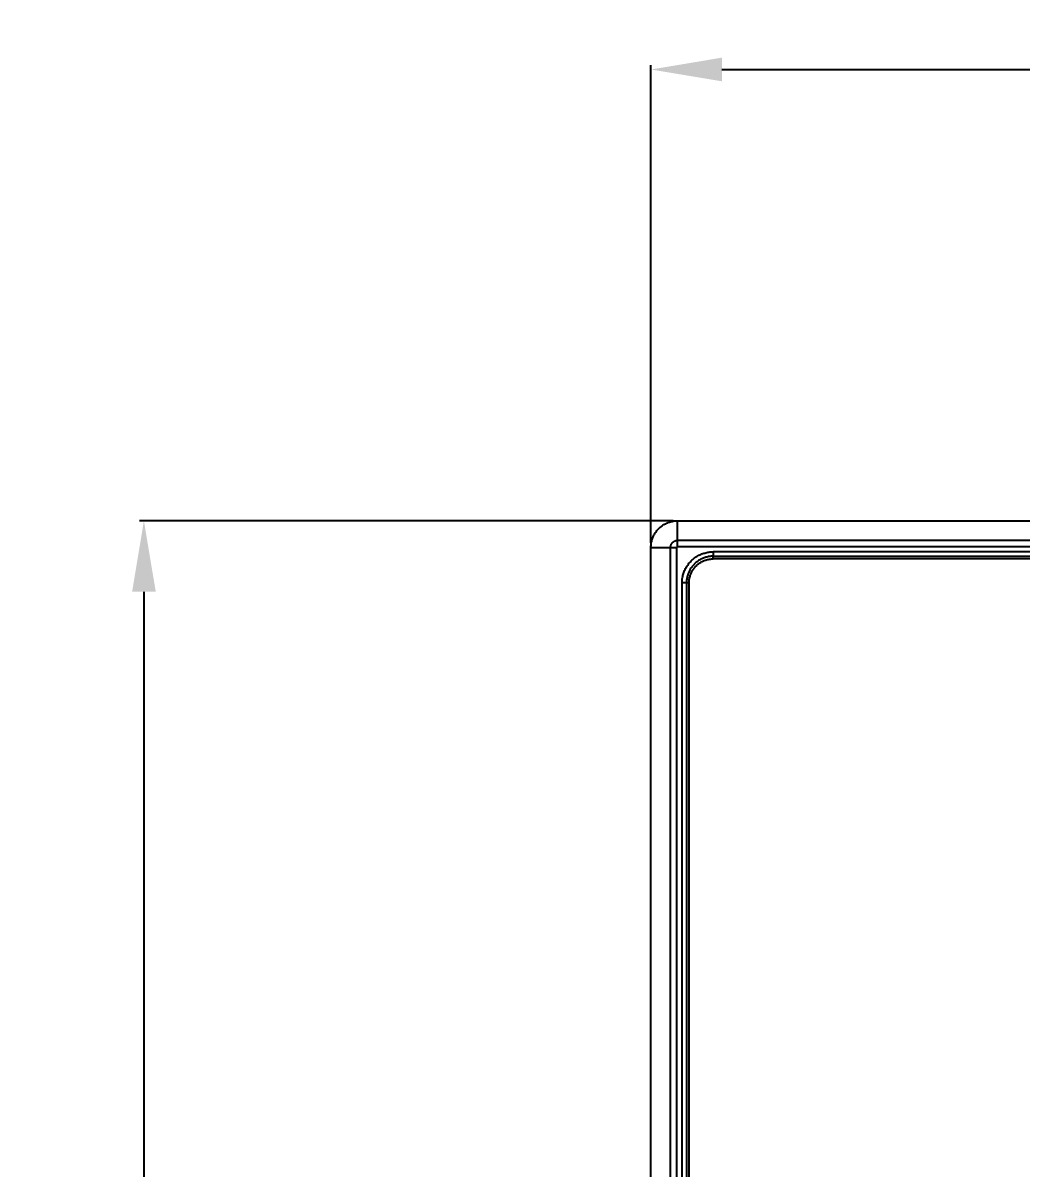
# Model space of a CAD drawing. Header units: millimetres. Extents: x 3033 to 4363, y 230 to 1450.
# Drawn here: x 3343.3 to 3455.8, y 783.4 to 912.5 of the extents above; entities that cross this region are included whole.
import ezdxf

# ---------------------------------------------------------------- set-up
doc = ezdxf.new("R2010")
doc.units = ezdxf.units.MM
doc.header["$MEASUREMENT"] = 0
doc.layers.add('Default', color=7, linetype='Continuous')
doc.layers.add('LAYER 10', color=2, linetype='Continuous')
doc.styles.add('Arial', font='arial.ttf')
doc.dimstyles.new('Dimension Style 01', dxfattribs={"dimtxt": 8, "dimasz": 8, "dimexe": 0.5, "dimexo": 0.5, "dimgap": 3, "dimtad": 1, "dimtih": 1, "dimtoh": 1, "dimdec": 1, "dimzin": 1, "dimdsep": 46, "dimtxsty": 'Arial', "dimcen": 0.5, "dimadec": 1, "dimazin": 0, "dimtfac": 1, "dimtdec": 1, "dimtix": 1, "dimtmove": 0, "dimatfit": 3, "dimfxl": 1, "dimtolj": 1, "dimtzin": 1, "dimarcsym": 0})

# ---------------------------------------------------------------- blocks, each defined once
blk = doc.blocks.new('*D2')
at = {"layer": 'Default', "color": 0, "lineweight": -2, "transparency": 16777216}
for p, q in [((3414.09, 853.87), (3414.09, 907.72)), ((3422.09, 907.22), (3512.54, 907.22)), ((3636.09, 907.22), (3545.64, 907.22)), ((3644.09, 853.87), (3644.09, 907.72))]:
    blk.add_line(p, q, dxfattribs=at)
at = {"layer": 'Default', "color": 0, "transparency": 16777216}
for points in [[(3422.09, 908.56), (3422.09, 905.89), (3414.09, 907.22)], [(3636.09, 908.56), (3636.09, 905.89), (3644.09, 907.22)]]:
    blk.add_solid(points, dxfattribs=at)
at = {"layer": 'Defpoints', "color": 0, "transparency": 16777216}
for p in [(3644.09, 907.22), (3414.09, 853.37), (3644.09, 853.37)]:
    blk.add_point(p, dxfattribs=at)
at = {"layer": 'Default', "color": 0, "transparency": 16777216, "insert": (3529.09, 907.22), "char_height": 8, "attachment_point": 5, "style": 'Arial'}
blk.add_mtext('\\A1;230.0', dxfattribs=at)
blk = doc.blocks.new('*D3')
at = {"layer": 'Default', "color": 0, "lineweight": -2, "transparency": 16777216}
for p, q in [((3416.59, 856.37), (3356.47, 856.37)), ((3356.97, 848.37), (3356.97, 728.46)), ((3356.97, 594.37), (3356.97, 714.29)), ((3416.59, 586.37), (3356.47, 586.37))]:
    blk.add_line(p, q, dxfattribs=at)
at = {"layer": 'Default', "color": 0, "transparency": 16777216}
for points in [[(3355.64, 848.37), (3358.31, 848.37), (3356.97, 856.37)], [(3355.64, 594.37), (3358.31, 594.37), (3356.97, 586.37)]]:
    blk.add_solid(points, dxfattribs=at)
at = {"layer": 'Defpoints', "color": 0, "transparency": 16777216}
for p in [(3417.09, 856.37), (3356.97, 586.37), (3417.09, 586.37)]:
    blk.add_point(p, dxfattribs=at)
at = {"layer": 'Default', "color": 0, "transparency": 16777216, "insert": (3356.97, 721.37), "char_height": 8, "attachment_point": 5, "style": 'Arial'}
blk.add_mtext('\\A1;270.0', dxfattribs=at)

msp = doc.modelspace()

# ---------------------------------------------------------------- linework, layer by layer
at = {"layer": 'LAYER 10'}
for p, q in [((3414.97, 855.5), (3415.04, 855.57)), ((3415.04, 855.57), (3415.12, 855.64)), ((3415.12, 855.64), (3415.19, 855.7)), ((3415.19, 855.7), (3415.28, 855.76)), ((3415.28, 855.76), (3415.36, 855.82)), ((3415.36, 855.82), (3415.44, 855.88)), ((3415.44, 855.88), (3415.53, 855.94)), ((3415.53, 855.94), (3415.62, 855.99)), ((3415.62, 855.99), (3415.71, 856.04)), ((3415.71, 856.04), (3415.8, 856.08)), ((3415.8, 856.08), (3415.89, 856.13)), ((3415.89, 856.13), (3415.99, 856.16)), ((3415.99, 856.16), (3416.08, 856.2)), ((3416.08, 856.2), (3416.18, 856.23)), ((3416.18, 856.23), (3416.28, 856.26)), ((3416.28, 856.26), (3416.38, 856.29)), ((3416.38, 856.29), (3416.48, 856.31)), ((3416.48, 856.31), (3416.58, 856.33)), ((3416.58, 856.33), (3416.68, 856.35)), ((3416.68, 856.35), (3416.78, 856.36)), ((3416.78, 856.36), (3416.88, 856.37)), ((3416.88, 856.37), (3416.99, 856.37)), ((3416.99, 856.37), (3417.09, 856.37)), ((3417.09, 854.17), (3417.09, 856.37)), ((3417.09, 856.37), (3641.09, 856.37)), ((3414.2, 854.18), (3414.23, 854.28)), ((3414.23, 854.28), (3414.26, 854.38)), ((3414.26, 854.38), (3414.3, 854.47)), ((3414.3, 854.47), (3414.34, 854.57)), ((3414.34, 854.57), (3414.38, 854.66)), ((3414.38, 854.66), (3414.42, 854.75)), ((3414.42, 854.75), (3414.47, 854.84)), ((3414.47, 854.84), (3414.52, 854.93)), ((3414.52, 854.93), (3414.58, 855.02)), ((3414.58, 855.02), (3414.64, 855.1)), ((3414.64, 855.1), (3414.7, 855.19)), ((3414.7, 855.19), (3414.76, 855.27)), ((3414.76, 855.27), (3414.83, 855.35)), ((3414.83, 855.35), (3414.9, 855.42)), ((3414.9, 855.42), (3414.97, 855.5)), ((3414.09, 853.48), (3414.1, 853.58)), ((3414.09, 853.37), (3414.09, 853.48)), ((3414.09, 853.37), (3416.3, 853.37)), ((3414.09, 589.37), (3414.09, 853.37)), ((3414.1, 853.68), (3414.12, 853.78)), ((3414.1, 853.58), (3414.1, 853.68)), ((3414.12, 853.78), (3414.13, 853.88)), ((3414.13, 853.88), (3414.15, 853.98)), ((3414.15, 853.98), (3414.17, 854.08)), ((3414.17, 854.08), (3414.2, 854.18)), ((3416.3, 853.48), (3416.31, 853.51)), ((3416.3, 853.46), (3416.3, 853.48)), ((3416.3, 853.43), (3416.3, 853.46)), ((3416.3, 853.4), (3416.3, 853.43)), ((3416.3, 853.37), (3416.3, 853.4)), ((3416.3, 853.37), (3417, 853.37)), ((3416.3, 589.37), (3416.3, 853.37)), ((3416.31, 853.54), (3416.32, 853.56)), ((3416.31, 853.51), (3416.31, 853.54)), ((3416.32, 853.59), (3416.33, 853.61)), ((3416.32, 853.56), (3416.32, 853.59)), ((3416.33, 853.61), (3416.34, 853.64)), ((3416.34, 853.64), (3416.35, 853.66)), ((3416.35, 853.66), (3416.36, 853.69)), ((3416.36, 853.69), (3416.37, 853.71)), ((3416.37, 853.71), (3416.38, 853.74)), ((3416.38, 853.74), (3416.4, 853.76)), ((3416.4, 853.76), (3416.41, 853.79)), ((3416.41, 853.79), (3416.43, 853.81)), ((3416.43, 853.81), (3416.44, 853.83)), ((3416.44, 853.83), (3416.46, 853.85)), ((3416.46, 853.85), (3416.47, 853.87)), ((3416.47, 853.87), (3416.49, 853.9)), ((3416.49, 853.9), (3416.51, 853.92)), ((3416.51, 853.92), (3416.53, 853.93)), ((3416.53, 853.93), (3416.55, 853.95)), ((3416.55, 853.95), (3416.57, 853.97)), ((3416.57, 853.97), (3416.59, 853.99)), ((3416.59, 853.99), (3416.61, 854.01)), ((3416.61, 854.01), (3416.63, 854.02)), ((3416.63, 854.02), (3416.65, 854.04)), ((3416.65, 854.04), (3416.68, 854.05)), ((3416.68, 854.05), (3416.7, 854.07)), ((3416.7, 854.07), (3416.72, 854.08)), ((3416.72, 854.08), (3416.75, 854.09)), ((3416.75, 854.09), (3416.77, 854.1)), ((3416.77, 854.1), (3416.8, 854.11)), ((3416.8, 854.11), (3416.82, 854.12)), ((3416.82, 854.12), (3416.85, 854.13)), ((3416.85, 854.13), (3416.87, 854.14)), ((3416.87, 854.14), (3416.9, 854.14)), ((3416.9, 854.14), (3416.93, 854.15)), ((3416.93, 854.15), (3416.95, 854.16)), ((3416.95, 854.16), (3416.98, 854.16)), ((3416.98, 854.16), (3417.01, 854.16)), ((3417, 853.39), (3417.01, 853.4)), ((3417, 853.38), (3417, 853.39)), ((3417, 853.39), (3417, 853.39)), ((3417, 853.39), (3417, 853.39)), ((3417, 853.39), (3417, 853.39)), ((3417, 853.37), (3417, 853.38)), ((3417, 853.38), (3417, 853.38)), ((3417, 853.38), (3417, 853.38)), ((3417, 589.37), (3417, 853.37)), ((3417.01, 854.16), (3417.03, 854.17)), ((3417.01, 853.41), (3417.01, 853.42)), ((3417.01, 853.42), (3417.02, 853.42)), ((3417.01, 853.4), (3417.01, 853.41)), ((3417.01, 853.41), (3417.01, 853.41)), ((3417.01, 853.41), (3417.01, 853.41)), ((3417.01, 853.41), (3417.01, 853.41)), ((3417.01, 853.4), (3417.01, 853.4)), ((3417.01, 853.4), (3417.01, 853.4)), ((3417.02, 853.42), (3417.02, 853.43)), ((3417.02, 853.43), (3417.02, 853.43)), ((3417.02, 853.43), (3417.02, 853.43)), ((3417.02, 853.43), (3417.03, 853.43)), ((3417.02, 853.42), (3417.02, 853.42)), ((3417.02, 853.42), (3417.02, 853.42)), ((3417.03, 854.17), (3417.06, 854.17)), ((3417.03, 853.43), (3417.03, 853.44)), ((3417.03, 853.44), (3417.03, 853.44)), ((3417.03, 853.44), (3417.03, 853.44)), ((3417.03, 853.44), (3417.04, 853.44)), ((3417.04, 853.44), (3417.04, 853.45)), ((3417.04, 853.45), (3417.04, 853.45)), ((3417.04, 853.45), (3417.05, 853.45)), ((3417.04, 853.44), (3417.04, 853.44)), ((3417.05, 853.45), (3417.05, 853.45)), ((3417.05, 853.45), (3417.05, 853.45)), ((3417.05, 853.45), (3417.05, 853.45)), ((3417.05, 853.45), (3417.06, 853.45)), ((3417.06, 854.17), (3417.09, 854.17)), ((3417.06, 853.45), (3417.06, 853.46)), ((3417.06, 853.46), (3417.06, 853.46)), ((3417.06, 853.46), (3417.07, 853.46)), ((3417.06, 853.45), (3417.06, 853.45)), ((3417.07, 853.46), (3417.07, 853.46)), ((3417.07, 853.46), (3417.07, 853.46)), ((3417.07, 853.46), (3417.08, 853.46)), ((3417.08, 853.46), (3417.08, 853.46)), ((3417.08, 853.46), (3417.08, 853.46)), ((3417.08, 853.46), (3417.08, 853.46)), ((3417.08, 853.46), (3417.09, 853.46)), ((3417.09, 853.46), (3417.09, 854.17)), ((3417.09, 854.17), (3641.09, 854.17)), ((3417.09, 853.46), (3641.09, 853.46)), ((3418.37, 851.58), (3418.45, 851.67)), ((3418.45, 851.67), (3418.53, 851.76)), ((3418.53, 851.76), (3418.61, 851.85)), ((3418.61, 851.85), (3418.7, 851.93)), ((3418.7, 851.93), (3418.79, 852.01)), ((3418.79, 852.01), (3418.88, 852.09)), ((3418.88, 852.09), (3418.97, 852.16)), ((3418.97, 852.16), (3419.07, 852.23)), ((3419.07, 852.23), (3419.17, 852.3)), ((3419.19, 851.7), (3419.12, 851.64)), ((3419.17, 852.3), (3419.27, 852.36)), ((3419.28, 851.76), (3419.19, 851.7)), ((3419.27, 852.36), (3419.37, 852.42)), ((3419.36, 851.82), (3419.28, 851.76)), ((3419.44, 851.88), (3419.36, 851.82)), ((3419.37, 852.42), (3419.48, 852.48)), ((3419.53, 851.94), (3419.44, 851.88)), ((3419.48, 852.48), (3419.58, 852.53)), ((3419.62, 851.99), (3419.53, 851.94)), ((3419.58, 852.53), (3419.69, 852.58)), ((3419.61, 851.63), (3419.69, 851.68)), ((3419.71, 852.04), (3419.62, 851.99)), ((3419.69, 852.58), (3419.8, 852.63)), ((3419.69, 851.68), (3419.76, 851.73)), ((3419.8, 852.08), (3419.71, 852.04)), ((3419.76, 851.73), (3419.85, 851.77)), ((3419.8, 852.63), (3419.92, 852.67)), ((3419.89, 852.13), (3419.8, 852.08)), ((3419.85, 851.77), (3419.93, 851.81)), ((3419.99, 852.16), (3419.89, 852.13)), ((3419.92, 852.67), (3420.03, 852.71)), ((3419.93, 851.81), (3420.01, 851.85)), ((3420.08, 852.2), (3419.99, 852.16)), ((3420.01, 851.85), (3420.1, 851.89)), ((3420.03, 852.71), (3420.14, 852.74)), ((3420.18, 852.23), (3420.08, 852.2)), ((3420.1, 851.89), (3420.18, 851.92)), ((3420.14, 852.74), (3420.26, 852.77)), ((3420.28, 852.26), (3420.18, 852.23)), ((3420.18, 851.92), (3420.27, 851.95)), ((3420.26, 852.77), (3420.38, 852.8)), ((3420.27, 851.95), (3420.36, 851.97)), ((3420.38, 852.29), (3420.28, 852.26)), ((3420.36, 851.97), (3420.45, 852)), ((3420.38, 852.8), (3420.49, 852.82)), ((3420.48, 852.31), (3420.38, 852.29)), ((3420.45, 852), (3420.54, 852.02)), ((3420.58, 852.33), (3420.48, 852.31)), ((3420.49, 852.82), (3420.61, 852.84)), ((3420.54, 852.02), (3420.63, 852.03)), ((3420.68, 852.35), (3420.58, 852.33)), ((3420.61, 852.84), (3420.73, 852.86)), ((3420.63, 852.03), (3420.72, 852.05)), ((3420.78, 852.36), (3420.68, 852.35)), ((3420.72, 852.05), (3420.81, 852.06)), ((3420.73, 852.86), (3420.85, 852.87)), ((3420.88, 852.37), (3420.78, 852.36)), ((3420.81, 852.06), (3420.9, 852.07)), ((3420.85, 852.87), (3420.97, 852.87)), ((3420.99, 852.37), (3420.88, 852.37)), ((3420.9, 852.07), (3421, 852.07)), ((3420.97, 852.87), (3421.09, 852.87)), ((3421.09, 852.37), (3420.99, 852.37)), ((3421, 852.07), (3421.09, 852.07)), ((3637.09, 852.87), (3421.09, 852.87)), ((3421.09, 852.87), (3421.09, 852.37)), ((3421.09, 852.37), (3637.09, 852.37)), ((3421.09, 852.07), (3421.09, 852.37)), ((3637.09, 852.07), (3421.09, 852.07)), ((3417.72, 850.32), (3417.75, 850.43)), ((3417.75, 850.43), (3417.79, 850.55)), ((3417.79, 850.55), (3417.83, 850.66)), ((3417.83, 850.66), (3417.88, 850.77)), ((3417.88, 850.77), (3417.93, 850.88)), ((3417.93, 850.88), (3417.98, 850.98)), ((3417.98, 850.98), (3418.04, 851.09)), ((3418.04, 851.09), (3418.1, 851.19)), ((3418.1, 851.19), (3418.16, 851.29)), ((3418.16, 851.29), (3418.23, 851.39)), ((3418.23, 851.39), (3418.3, 851.49)), ((3418.26, 850.38), (3418.23, 850.28)), ((3418.3, 850.47), (3418.26, 850.38)), ((3418.3, 851.49), (3418.37, 851.58)), ((3418.34, 850.57), (3418.3, 850.47)), ((3418.38, 850.66), (3418.34, 850.57)), ((3418.42, 850.75), (3418.38, 850.66)), ((3418.47, 850.84), (3418.42, 850.75)), ((3418.52, 850.93), (3418.47, 850.84)), ((3418.58, 851.02), (3418.52, 850.93)), ((3418.54, 850.28), (3418.58, 850.36)), ((3418.64, 851.1), (3418.58, 851.02)), ((3418.58, 850.36), (3418.61, 850.45)), ((3418.61, 850.45), (3418.65, 850.53)), ((3418.7, 851.19), (3418.64, 851.1)), ((3418.65, 850.53), (3418.69, 850.62)), ((3418.69, 850.62), (3418.73, 850.7)), ((3418.76, 851.27), (3418.7, 851.19)), ((3418.73, 850.7), (3418.78, 850.78)), ((3418.83, 851.35), (3418.76, 851.27)), ((3418.78, 850.78), (3418.83, 850.85)), ((3418.9, 851.42), (3418.83, 851.35)), ((3418.83, 850.85), (3418.88, 850.93)), ((3418.88, 850.93), (3418.94, 851.01)), ((3418.97, 851.5), (3418.9, 851.42)), ((3418.94, 851.01), (3418.99, 851.08)), ((3419.04, 851.57), (3418.97, 851.5)), ((3418.99, 851.08), (3419.05, 851.15)), ((3419.12, 851.64), (3419.04, 851.57)), ((3419.05, 851.15), (3419.11, 851.22)), ((3419.11, 851.22), (3419.18, 851.28)), ((3419.18, 851.28), (3419.25, 851.35)), ((3419.25, 851.35), (3419.31, 851.41)), ((3419.31, 851.41), (3419.38, 851.47)), ((3419.38, 851.47), (3419.46, 851.53)), ((3419.46, 851.53), (3419.53, 851.58)), ((3419.53, 851.58), (3419.61, 851.63)), ((3417.59, 849.49), (3417.6, 849.61)), ((3417.59, 849.37), (3417.59, 849.49)), ((3417.59, 593.37), (3417.59, 849.37)), ((3418.09, 849.37), (3417.59, 849.37)), ((3417.6, 849.61), (3417.61, 849.73)), ((3417.61, 849.73), (3417.62, 849.85)), ((3417.62, 849.85), (3417.64, 849.97)), ((3417.64, 849.97), (3417.66, 850.09)), ((3417.66, 850.09), (3417.69, 850.2)), ((3417.69, 850.2), (3417.72, 850.32)), ((3418.1, 849.58), (3418.09, 849.48)), ((3418.09, 849.48), (3418.09, 849.37)), ((3418.09, 849.37), (3418.09, 593.37)), ((3418.39, 849.37), (3418.09, 849.37)), ((3418.12, 849.78), (3418.1, 849.68)), ((3418.1, 849.68), (3418.1, 849.58)), ((3418.13, 849.88), (3418.12, 849.78)), ((3418.15, 849.98), (3418.13, 849.88)), ((3418.17, 850.08), (3418.15, 849.98)), ((3418.2, 850.18), (3418.17, 850.08)), ((3418.23, 850.28), (3418.2, 850.18)), ((3418.39, 849.56), (3418.4, 849.65)), ((3418.39, 849.47), (3418.39, 849.56)), ((3418.39, 849.37), (3418.39, 849.47)), ((3418.39, 593.37), (3418.39, 849.37)), ((3418.4, 849.65), (3418.41, 849.74)), ((3418.41, 849.74), (3418.43, 849.83)), ((3418.43, 849.83), (3418.44, 849.92)), ((3418.44, 849.92), (3418.46, 850.01)), ((3418.46, 850.01), (3418.49, 850.1)), ((3418.49, 850.1), (3418.51, 850.19)), ((3418.51, 850.19), (3418.54, 850.28))]:
    msp.add_line(p, q, dxfattribs=at)

# ---------------------------------------------------------------- dimensions: what is measured, and where the dimension line sits
at = {"layer": 'Default'}
dim = msp.add_linear_dim(base=(3644.09, 907.22), p1=(3414.09, 853.37), p2=(3644.09, 853.37), dimstyle='Dimension Style 01', override={"dimtad": 0}, dxfattribs=at)
dim.commit()
dim.dimension.update_dxf_attribs({"geometry": '*D2', "text_midpoint": (3529.09, 907.22)})
dim = msp.add_linear_dim(base=(3356.97, 586.37), p1=(3417.09, 856.37), p2=(3417.09, 586.37), angle=90, dimstyle='Dimension Style 01', override={"dimtad": 0}, dxfattribs=at)
dim.commit()
dim.dimension.update_dxf_attribs({"geometry": '*D3', "text_midpoint": (3356.97, 721.37)})

doc.saveas('drawing.dxf')
